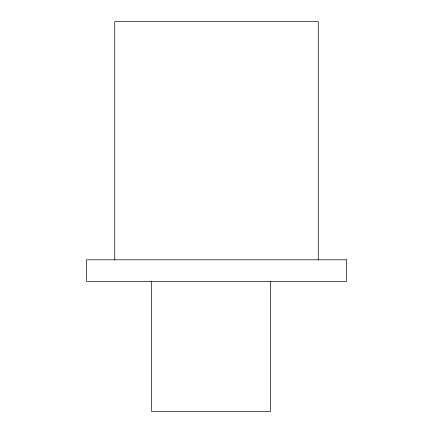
<?xml version="1.0" encoding="UTF-8"?>
<svg xmlns="http://www.w3.org/2000/svg" width="433" height="433" viewBox="0 0 433 433"><rect width="100%" height="100%" fill="white"/><g stroke="black" fill="none" stroke-linecap="round" stroke-linejoin="round"><path stroke-width="0.65" d="M318.255 259.8L318.255 21.65L114.745 21.65L114.745 259.8M270.625 281.418L270.625 411.318L151.55 411.35L151.55 281.45M346.4 259.8L86.6 259.8L86.6 281.45L346.4 281.45L346.4 259.8"/></g></svg>
